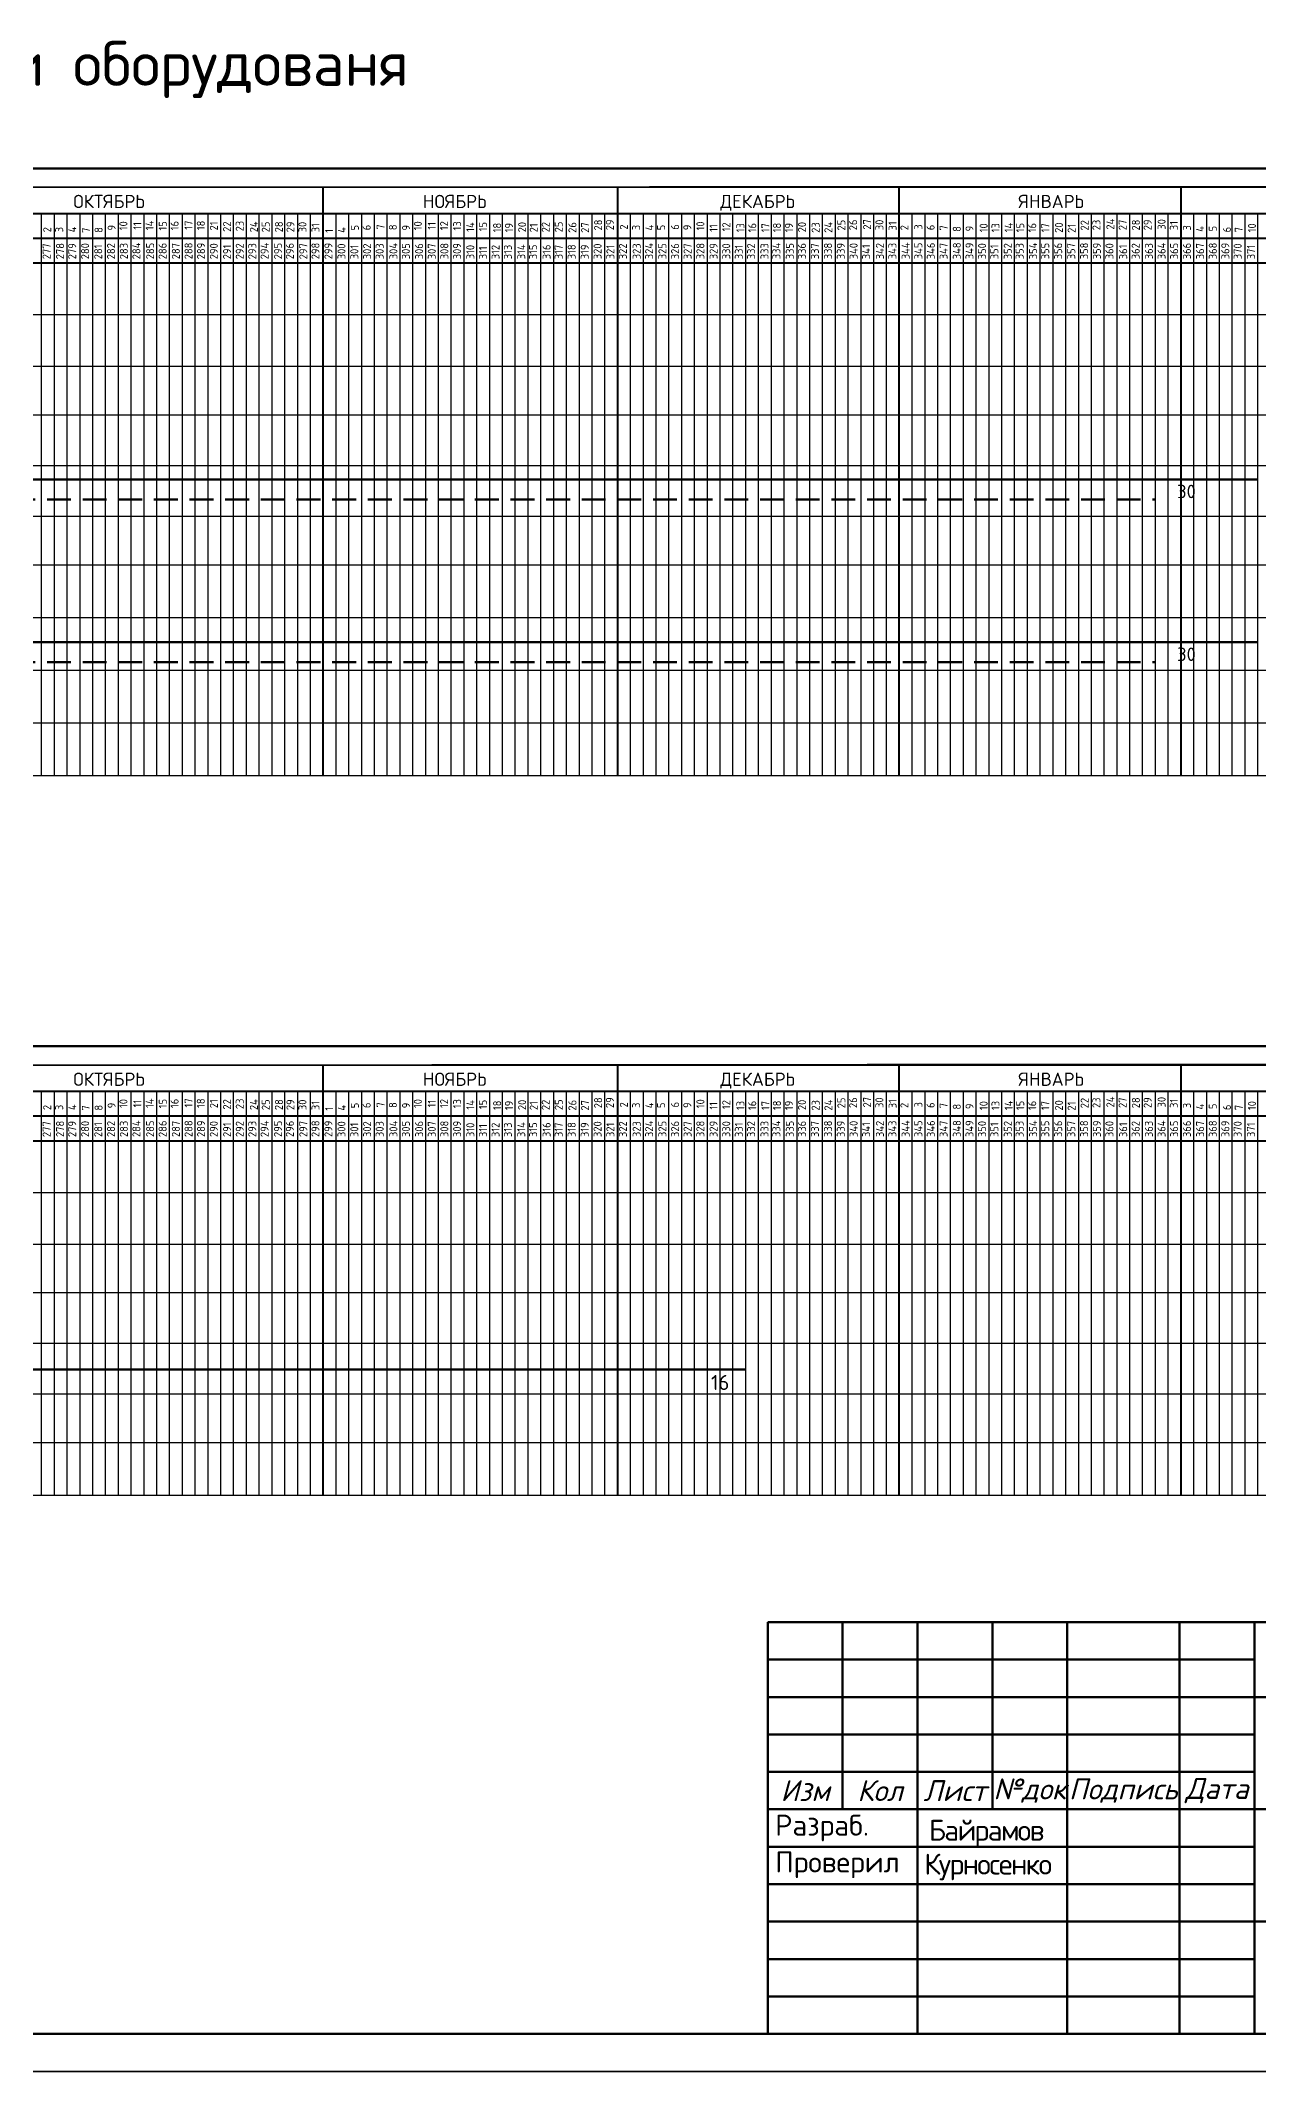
# Model space of a CAD drawing. Header units: millimetres. Extents: x -782 to 10910, y 3841 to 13237.
# Drawn here: x 679 to 841.6, y 4163.8 to 4435 of the extents above; entities that cross this region are included whole.
import ezdxf

# ---------------------------------------------------------------- set-up
doc = ezdxf.new("R2010")
doc.units = ezdxf.units.MM
doc.linetypes.add('HIDDEN2', pattern=[4.7625, 3.175, -1.5875])
doc.layers.add('1STAIR2D', color=30, linetype='Continuous')
doc.layers.add('A0-08', color=101, linetype='Continuous')
doc.layers.add('Штампы&Таблицы', color=1, linetype='Continuous', lineweight=70)
doc.styles.add('GOST-2.304_Type-B', font='GOST_Common.ttf')
doc.styles.add('Isocpeur', font='isocpeur.ttf')
doc.styles.get("Standard").update_dxf_attribs({"font": 'isocpeur.ttf'})

msp = doc.modelspace()

# ---------------------------------------------------------------- linework, layer by layer
at = {"lineweight": 30}
for p, q in [((157.457161, 4398.417198), (950.5617, 4398.420437)), ((157.457129, 4391.515032), (950.5617, 4391.518271)), ((157.457161, 4385.024194), (950.5617, 4385.027433)), ((157.457161, 4378.259137), (950.5617, 4378.262075)), ((157.457161, 4371.49408), (950.5617, 4371.497019)), ((157.457161, 4371.49408), (950.5617, 4371.497019)), ((157.457161, 4364.992075), (950.5617, 4364.995014)), ((157.457161, 4357.963966), (950.5617, 4357.966905)), ((157.457161, 4357.963966), (950.5617, 4357.963966)), ((157.457161, 4350.935857), (950.5617, 4350.938795)), ((157.457161, 4350.935857), (950.5617, 4350.935857)), ((157.457161, 4350.935857), (950.5617, 4350.935857)), ((157.457161, 4343.907747), (950.5617, 4343.910686)), ((157.457161, 4343.907747), (950.5617, 4343.907747)), ((157.457161, 4343.907747), (950.5617, 4343.907747)), ((157.457161, 4336.879638), (950.5617, 4336.882577)), ((157.457161, 4336.879638), (950.5617, 4336.882577)), ((157.457161, 4336.879638), (950.5617, 4336.879638)), ((157.457161, 4336.879638), (950.5617, 4336.879638)), ((157.457161, 4281.186701), (950.5617, 4281.189941)), ((157.457129, 4274.284535), (950.5617, 4274.287774)), ((157.457161, 4267.793697), (950.5617, 4267.796936)), ((157.457161, 4261.02864), (950.5617, 4261.031579)), ((157.457161, 4254.263583), (950.5617, 4254.266522)), ((157.457161, 4254.263583), (950.5617, 4254.266522)), ((157.457161, 4247.761578), (950.5617, 4247.764517)), ((157.457161, 4240.733469), (950.5617, 4240.736408)), ((157.457161, 4240.733469), (950.5617, 4240.733469))]:
    msp.add_line(p, q, dxfattribs=at)
at = {"lineweight": 50}
for p, q in [((636.379042, 4376.407364), (841.575748, 4376.407364)), ((636.379042, 4354.665637), (841.575748, 4354.665637)), ((567.980093, 4257.510396), (773.176846, 4257.510396))]:
    msp.add_line(p, q, dxfattribs=at)
at = {"linetype": 'HIDDEN2', "lineweight": 50}
for p, q in [((622.699261, 4373.736733), (827.895967, 4373.736733)), ((622.699261, 4351.995006), (827.895967, 4351.995006))]:
    msp.add_line(p, q, dxfattribs=at)
at = {"layer": '1STAIR2D', "color": 7, "lineweight": 100}
for p, q in [((961.107131, 4223.787824), (776.107131, 4223.787824)), ((776.107131, 4223.787824), (776.107131, 4168.787824)), ((786.107131, 4223.787824), (786.107131, 4198.787824)), ((796.10713, 4223.787824), (796.10713, 4168.787824)), ((806.107131, 4223.787824), (806.107131, 4198.787824)), ((816.10713, 4223.787824), (816.10713, 4168.787824)), ((831.10713, 4223.787824), (831.10713, 4168.787824)), ((841.107131, 4223.787824), (841.107131, 4168.787824)), ((961.10713, 4213.787824), (841.10713, 4213.787824)), ((841.10713, 4203.787824), (776.10713, 4203.787824)), ((841.10713, 4198.787824), (776.10713, 4198.787824)), ((961.107131, 4198.787824), (841.107131, 4198.787824)), ((961.10713, 4183.787824), (841.10713, 4183.787824))]:
    msp.add_line(p, q, dxfattribs=at)
at = {"layer": '1STAIR2D', "color": 7, "lineweight": 50}
for p, q in [((841.107131, 4218.787824), (776.107131, 4218.787824)), ((841.107131, 4213.787824), (776.107131, 4213.787824)), ((841.10713, 4208.787824), (776.10713, 4208.787824)), ((841.10713, 4193.787824), (776.10713, 4193.787824)), ((841.10713, 4188.787824), (776.10713, 4188.787824)), ((841.10713, 4183.787824), (776.10713, 4183.787824)), ((841.10713, 4178.787824), (776.10713, 4178.787824)), ((841.10713, 4173.787824), (776.10713, 4173.787824))]:
    msp.add_line(p, q, dxfattribs=at)
at = {"layer": '1STAIR2D', "color": 7}
msp.add_line((776.107131, 4218.787824), (776.107131, 4218.787824), dxfattribs=at)
at = {"layer": '1STAIR2D', "color": 0, "lineweight": 100}
msp.add_line((146.107131, 4168.787824), (961.107131, 4168.787824), dxfattribs=at)
at = {"layer": '1STAIR2D', "color": 0}
msp.add_line((126.107131, 4163.787824), (966.107131, 4163.787824), dxfattribs=at)
at = {"layer": 'A0-08', "color": 0, "lineweight": 40}
for p, q in [((226.027069, 4415.309643), (950.5617, 4415.486303)), ((226.027069, 4415.309643), (950.5617, 4415.486303)), ((231.742372, 4417.930724), (950.5617, 4417.930724)), ((260.661326, 4417.930724), (950.5617, 4417.930724)), ((260.661326, 4417.930724), (950.5617, 4417.930724)), ((950.5617, 4417.930724), (499.001816, 4417.930724)), ((950.5617, 4417.930724), (499.001816, 4417.930724)), ((499.001816, 4415.309643), (950.5617, 4415.596678)), ((831.315912, 4336.882135), (831.315912, 4415.521966)), ((831.315912, 4336.882135), (831.315912, 4415.521966)), ((716.747752, 4336.881711), (716.747752, 4415.439358)), ((756.07712, 4336.881856), (756.07712, 4415.46001)), ((793.680302, 4336.881996), (793.680302, 4415.46001)), ((301.458498, 4411.936958), (950.5617, 4411.936958)), ((207.175932, 4408.628161), (950.5617, 4408.628161)), ((301.458498, 4405.319364), (950.5617, 4405.319364)), ((301.458498, 4405.319364), (950.5617, 4405.319364)), ((231.742372, 4300.700227), (950.5617, 4300.700227)), ((231.742372, 4300.700227), (950.5617, 4300.700227)), ((260.661326, 4300.700227), (950.5617, 4300.700227)), ((260.661326, 4300.700227), (950.5617, 4300.700227)), ((950.5617, 4300.700227), (499.001816, 4300.700227)), ((950.5617, 4300.700227), (499.001816, 4300.700227)), ((226.027069, 4298.079146), (950.5617, 4298.255806)), ((226.027069, 4298.079146), (950.5617, 4298.255806)), ((499.001816, 4298.079146), (950.5617, 4298.366181)), ((716.747752, 4240.735541), (716.747752, 4298.208861)), ((756.07712, 4240.735687), (756.07712, 4298.229513)), ((793.680302, 4240.735826), (793.680302, 4298.229513)), ((831.315912, 4240.735966), (831.315912, 4298.291469)), ((831.315912, 4240.735966), (831.315912, 4298.291469)), ((301.458498, 4294.706461), (950.5617, 4294.706461)), ((207.175932, 4291.397664), (950.5617, 4291.397664)), ((301.458498, 4288.088867), (950.5617, 4288.088867))]:
    msp.add_line(p, q, dxfattribs=at)
at = {"layer": 'A0-08', "color": 0, "lineweight": 25}
for p, q in [((679.128356, 4336.881571), (679.128356, 4411.936958)), ((680.838328, 4336.881578), (680.838328, 4411.936958)), ((682.548301, 4336.881584), (682.548301, 4411.936958)), ((684.258273, 4336.88159), (684.258273, 4411.936958)), ((685.968246, 4336.881597), (685.968246, 4411.936958)), ((687.678218, 4336.881603), (687.678218, 4411.936958)), ((689.388191, 4336.881609), (689.388191, 4411.936958)), ((691.098163, 4336.881616), (691.098163, 4411.936958)), ((692.808136, 4336.881622), (692.808136, 4411.936958)), ((694.518109, 4336.881628), (694.518109, 4411.936958)), ((696.211867, 4336.881635), (696.211867, 4411.936958)), ((697.938054, 4336.881641), (697.938054, 4411.936958)), ((699.648026, 4336.881647), (699.648026, 4411.936958)), ((701.357999, 4336.881654), (701.357999, 4411.936958)), ((703.067971, 4336.88166), (703.067971, 4411.936359)), ((704.777944, 4336.881666), (704.777944, 4411.936958)), ((706.487916, 4336.881673), (706.487916, 4411.936958)), ((708.197889, 4336.881679), (708.197889, 4411.936958)), ((709.907861, 4336.881685), (709.907861, 4411.936958)), ((711.617834, 4336.881692), (711.617834, 4411.936958)), ((713.327807, 4336.881698), (713.327807, 4411.936958)), ((715.037779, 4336.881704), (715.037779, 4411.936958)), ((716.747752, 4336.881711), (716.747752, 4411.936958)), ((718.457724, 4336.881717), (718.457724, 4411.936958)), ((720.167697, 4336.881723), (720.167697, 4411.936958)), ((721.877669, 4336.88173), (721.877669, 4411.936958)), ((723.587642, 4336.881736), (723.587642, 4411.936958)), ((725.297614, 4336.881742), (725.297614, 4411.936958)), ((727.007587, 4336.881749), (727.007587, 4411.936958)), ((728.701346, 4336.881755), (728.701346, 4411.936958)), ((730.427532, 4336.881761), (730.427532, 4411.936958)), ((732.137505, 4336.881768), (732.137505, 4411.936958)), ((733.847477, 4336.881774), (733.847477, 4411.936958)), ((735.55745, 4336.88178), (735.55745, 4411.936359)), ((737.267422, 4336.881787), (737.267422, 4411.936958)), ((738.977395, 4336.881793), (738.977395, 4411.936958)), ((740.687367, 4336.881799), (740.687367, 4411.936958)), ((742.39734, 4336.881806), (742.39734, 4411.936958)), ((744.107312, 4336.881812), (744.107312, 4411.936958)), ((745.817285, 4336.881818), (745.817285, 4411.936958)), ((747.527258, 4336.881825), (747.527258, 4411.936958)), ((749.23723, 4336.881831), (749.23723, 4411.936958)), ((750.947203, 4336.881837), (750.947203, 4411.936958)), ((752.657175, 4336.881844), (752.657175, 4411.936958)), ((754.367148, 4336.88185), (754.367148, 4411.936958)), ((756.07712, 4336.881856), (756.07712, 4411.936958)), ((757.787093, 4336.881863), (757.787093, 4411.936958)), ((759.497065, 4336.881869), (759.497065, 4411.936958)), ((761.190824, 4336.881875), (761.190824, 4411.936958)), ((762.91701, 4336.881882), (762.91701, 4411.936958)), ((764.626983, 4336.881888), (764.626983, 4411.936958)), ((766.336956, 4336.881894), (766.336956, 4411.936958)), ((768.046928, 4336.881901), (768.046928, 4411.936359)), ((769.756901, 4336.881907), (769.756901, 4411.936958)), ((771.466873, 4336.881913), (771.466873, 4411.936958)), ((773.176846, 4336.88192), (773.176846, 4411.936958)), ((774.886818, 4336.881926), (774.886818, 4411.936958)), ((776.596791, 4336.881932), (776.596791, 4411.936958)), ((778.306763, 4336.881939), (778.306763, 4411.936958)), ((780.016736, 4336.881945), (780.016736, 4411.936958)), ((781.726709, 4336.881951), (781.726709, 4411.936958)), ((783.436681, 4336.881958), (783.436681, 4411.936958)), ((785.146654, 4336.881964), (785.146654, 4411.936958)), ((786.856626, 4336.88197), (786.856626, 4411.936958)), ((788.566599, 4336.881977), (788.566599, 4411.936958)), ((790.276571, 4336.881983), (790.276571, 4411.936958)), ((791.986544, 4336.881989), (791.986544, 4411.936958)), ((793.680302, 4336.881996), (793.680302, 4411.936958)), ((795.406489, 4336.882002), (795.406489, 4411.936958)), ((797.116461, 4336.882008), (797.116461, 4411.936958)), ((798.826434, 4336.882015), (798.826434, 4411.936958)), ((800.536407, 4336.882021), (800.536407, 4411.936359)), ((802.246379, 4336.882027), (802.246379, 4411.936958)), ((803.956352, 4336.882034), (803.956352, 4411.936958)), ((805.666324, 4336.88204), (805.666324, 4411.936958)), ((807.376297, 4336.882046), (807.376297, 4411.936958)), ((809.086269, 4336.882053), (809.086269, 4411.936958)), ((810.796242, 4336.882059), (810.796242, 4411.936958)), ((812.506214, 4336.882065), (812.506214, 4411.936958)), ((814.216187, 4336.882072), (814.216187, 4411.936958)), ((815.92616, 4336.882078), (815.92616, 4411.936958)), ((817.636132, 4336.882084), (817.636132, 4411.936958)), ((819.346105, 4336.882091), (819.346105, 4411.936958)), ((821.056077, 4336.882097), (821.056077, 4411.936958)), ((822.76605, 4336.882104), (822.76605, 4411.936958)), ((824.476022, 4336.88211), (824.476022, 4411.936958)), ((826.169781, 4336.882116), (826.169781, 4411.936958)), ((827.895967, 4336.882123), (827.895967, 4411.936958)), ((829.60594, 4336.882129), (829.60594, 4411.936958)), ((831.315912, 4336.882135), (831.315912, 4411.936958)), ((833.025885, 4336.882142), (833.025885, 4411.936359)), ((834.735858, 4336.882148), (834.735858, 4411.936958)), ((836.44583, 4336.882154), (836.44583, 4411.936958)), ((838.155803, 4336.882161), (838.155803, 4411.936958)), ((839.865775, 4336.882167), (839.865775, 4411.936958)), ((841.575748, 4336.882173), (841.575748, 4411.936958)), ((679.128356, 4240.735402), (679.128356, 4294.706461)), ((680.838328, 4240.735408), (680.838328, 4294.706461)), ((682.548301, 4240.735415), (682.548301, 4294.706461)), ((684.258273, 4240.735421), (684.258273, 4294.706461)), ((685.968246, 4240.735427), (685.968246, 4294.706461)), ((687.678218, 4240.735434), (687.678218, 4294.706461)), ((689.388191, 4240.73544), (689.388191, 4294.706461)), ((691.098163, 4240.735446), (691.098163, 4294.706461)), ((692.808136, 4240.735453), (692.808136, 4294.706461)), ((694.518109, 4240.735459), (694.518109, 4294.706461)), ((696.211867, 4240.735465), (696.211867, 4294.706461)), ((697.938054, 4240.735472), (697.938054, 4294.706461)), ((699.648026, 4240.735478), (699.648026, 4294.706461)), ((701.357999, 4240.735484), (701.357999, 4294.706461)), ((703.067971, 4240.735491), (703.067971, 4294.705862)), ((704.777944, 4240.735497), (704.777944, 4294.706461)), ((706.487916, 4240.735503), (706.487916, 4294.706461)), ((708.197889, 4240.73551), (708.197889, 4294.706461)), ((709.907861, 4240.735516), (709.907861, 4294.706461)), ((711.617834, 4240.735522), (711.617834, 4294.706461)), ((713.327807, 4240.735529), (713.327807, 4294.706461)), ((715.037779, 4240.735535), (715.037779, 4294.706461)), ((716.747752, 4240.735541), (716.747752, 4294.706461)), ((718.457724, 4240.735548), (718.457724, 4294.706461)), ((720.167697, 4240.735554), (720.167697, 4294.706461)), ((721.877669, 4240.73556), (721.877669, 4294.706461)), ((723.587642, 4240.735567), (723.587642, 4294.706461)), ((725.297614, 4240.735573), (725.297614, 4294.706461)), ((727.007587, 4240.735579), (727.007587, 4294.706461)), ((728.701346, 4240.735586), (728.701346, 4294.706461)), ((730.427532, 4240.735592), (730.427532, 4294.706461)), ((732.137505, 4240.735598), (732.137505, 4294.706461)), ((733.847477, 4240.735605), (733.847477, 4294.706461)), ((735.55745, 4240.735611), (735.55745, 4294.705862)), ((737.267422, 4240.735617), (737.267422, 4294.706461)), ((738.977395, 4240.735624), (738.977395, 4294.706461)), ((740.687367, 4240.73563), (740.687367, 4294.706461)), ((742.39734, 4240.735636), (742.39734, 4294.706461)), ((744.107312, 4240.735643), (744.107312, 4294.706461)), ((745.817285, 4240.735649), (745.817285, 4294.706461)), ((747.527258, 4240.735655), (747.527258, 4294.706461)), ((749.23723, 4240.735662), (749.23723, 4294.706461)), ((750.947203, 4240.735668), (750.947203, 4294.706461)), ((752.657175, 4240.735674), (752.657175, 4294.706461)), ((754.367148, 4240.735681), (754.367148, 4294.706461)), ((756.07712, 4240.735687), (756.07712, 4294.706461)), ((757.787093, 4240.735693), (757.787093, 4294.706461)), ((759.497065, 4240.7357), (759.497065, 4294.706461)), ((761.190824, 4240.735706), (761.190824, 4294.706461)), ((762.91701, 4240.735712), (762.91701, 4294.706461)), ((764.626983, 4240.735719), (764.626983, 4294.706461)), ((766.336956, 4240.735725), (766.336956, 4294.706461)), ((768.046928, 4240.735731), (768.046928, 4294.705862)), ((769.756901, 4240.735738), (769.756901, 4294.706461)), ((771.466873, 4240.735744), (771.466873, 4294.706461)), ((773.176846, 4240.73575), (773.176846, 4294.706461)), ((774.886818, 4240.735757), (774.886818, 4294.706461)), ((776.596791, 4240.735763), (776.596791, 4294.706461)), ((778.306763, 4240.735769), (778.306763, 4294.706461)), ((780.016736, 4240.735776), (780.016736, 4294.706461)), ((781.726709, 4240.735782), (781.726709, 4294.706461)), ((783.436681, 4240.735788), (783.436681, 4294.706461)), ((785.146654, 4240.735795), (785.146654, 4294.706461)), ((786.856626, 4240.735801), (786.856626, 4294.706461)), ((788.566599, 4240.735807), (788.566599, 4294.706461)), ((790.276571, 4240.735814), (790.276571, 4294.706461)), ((791.986544, 4240.73582), (791.986544, 4294.706461)), ((793.680302, 4240.735826), (793.680302, 4294.706461)), ((795.406489, 4240.735833), (795.406489, 4294.706461)), ((797.116461, 4240.735839), (797.116461, 4294.706461)), ((798.826434, 4240.735845), (798.826434, 4294.706461)), ((800.536407, 4240.735852), (800.536407, 4294.705862)), ((802.246379, 4240.735858), (802.246379, 4294.706461)), ((803.956352, 4240.735864), (803.956352, 4294.706461)), ((805.666324, 4240.735871), (805.666324, 4294.706461)), ((807.376297, 4240.735877), (807.376297, 4294.706461)), ((809.086269, 4240.735883), (809.086269, 4294.706461)), ((810.796242, 4240.73589), (810.796242, 4294.706461)), ((812.506214, 4240.735896), (812.506214, 4294.706461)), ((814.216187, 4240.735902), (814.216187, 4294.706461)), ((815.92616, 4240.735909), (815.92616, 4294.706461)), ((817.636132, 4240.735915), (817.636132, 4294.706461)), ((819.346105, 4240.735921), (819.346105, 4294.706461)), ((821.056077, 4240.735928), (821.056077, 4294.706461)), ((822.76605, 4240.735934), (822.76605, 4294.706461)), ((824.476022, 4240.73594), (824.476022, 4294.706461)), ((826.169781, 4240.735947), (826.169781, 4294.706461)), ((827.895967, 4240.735953), (827.895967, 4294.706461)), ((829.60594, 4240.735959), (829.60594, 4294.706461)), ((831.315912, 4240.735966), (831.315912, 4294.706461)), ((833.025885, 4240.735972), (833.025885, 4294.705862)), ((834.735858, 4240.735978), (834.735858, 4294.706461)), ((836.44583, 4240.735985), (836.44583, 4294.706461)), ((838.155803, 4240.735991), (838.155803, 4294.706461)), ((839.865775, 4240.735998), (839.865775, 4294.706461)), ((841.575748, 4240.736004), (841.575748, 4294.706461))]:
    msp.add_line(p, q, dxfattribs=at)
at = {"layer": 'Штампы&Таблицы', "color": 0, "lineweight": 25}
msp.add_line((966.107278, 4163.788007), (125.107278, 4163.788007), dxfattribs=at)

# ---------------------------------------------------------------- texts
for s, p in [('ОКТЯБРЬ', (683.365345, 4412.641347)), ('НОЯБРЬ', (730.04455, 4412.641347)), ('ДЕКАБРЬ', (769.756901, 4412.641347)), ('ЯНВАРЬ', (809.601238, 4412.641347)), ('ОКТЯБРЬ', (683.365345, 4295.41085)), ('НОЯБРЬ', (730.04455, 4295.41085)), ('ДЕКАБРЬ', (769.756901, 4295.41085)), ('ЯНВАРЬ', (809.601238, 4295.41085))]:
    msp.add_text(s, height=1.7683557).set_placement(p)
at = {"lineweight": 35, "insert": (359.137264, 4434.969422), "char_height": 6, "width": 437.78970847, "attachment_point": 1}
msp.add_mtext('График поступления на объект и расхода строительных конструкций,материалов и оборудованя', dxfattribs=at)
at = {"width": 12.36883474, "attachment_point": 5}
for s, insert, char_height in [('30', (832.028179, 4374.794504), 1.8), ('30', (832.028179, 4353.052776), 1.8), ('16', (769.757429, 4255.794547), 2)]:
    msp.add_mtext(s, dxfattribs=dict(at, insert=insert, char_height=char_height))
at = {"layer": '1STAIR2D', "color": 7, "char_height": 2.8, "style": 'Isocpeur'}
for s, insert, width, attachment_point in [('{\\fISOCPEUR|b0|i1|c204|p34;Изм}', (781.107131, 4201.287824), 10, 5), ('{\\fISOCPEUR|b0|i1|c204|p34;Кол}', (791.107131, 4201.287824), 9.99999904, 5), ('{\\fISOCPEUR|b0|i1|c204|p34;Лист}', (801.107131, 4201.287824), 10.00000096, 5), ('{\\fISOCPEUR|b0|i1|c204|p34;№док}', (811.107131, 4201.287824), 9.99999904, 5), ('{\\fISOCPEUR|b0|i1|c204|p34;Подпись}', (823.60713, 4201.287824), 15, 5), ('{\\fISOCPEUR|b0|i1|c204|p34;Дата}', (836.107131, 4201.287824), 10.00000096, 5), ('Разраб.', (777.097045, 4196.287824), 19.01008492, 4), ('{\\T0.9;Байрамов}', (797.622652, 4195.619693), 20.01008492, 4), ('Проверил', (777.097044, 4191.374502), 19.01008643, 4), ('{\\T0.9;Курносенко}', (797.021078, 4191.088937), 20.01008492, 4)]:
    msp.add_mtext(s, dxfattribs=dict(at, insert=insert, width=width, attachment_point=attachment_point))
at = {"layer": 'A0-08', "color": 0, "lineweight": 25, "style": 'GOST-2.304_Type-B'}
for s, height, p in [('4', 1.068733, (683.752547, 4409.400734)), ('9', 1.068733, (689.010609, 4409.64497)), ('10', 1.0687328, (690.582988, 4409.676041)), ('11', 1.0687328, (692.446919, 4409.757076)), ('14', 1.0687328, (694.085382, 4409.687169)), ('15', 1.0687328, (695.850499, 4409.64497)), ('16', 1.0687328, (697.422878, 4409.676041)), ('17', 1.0687328, (699.286809, 4409.757076)), ('18', 1.0687328, (700.925272, 4409.687169)), ('21', 1.0687328, (702.668716, 4409.652216)), ('22', 1.0687328, (704.425407, 4409.471517)), ('23', 1.0687328, (706.122869, 4409.533768)), ('24', 1.0687328, (708.010452, 4409.400734)), ('25', 1.0687328, (709.595269, 4409.400734)), ('28', 1.0687328, (711.354285, 4409.400734)), ('29', 1.0687328, (712.897413, 4409.400734)), ('30', 1.0687328, (714.50004, 4409.400734)), ('31', 1.0687328, (716.242026, 4409.400734)), ('4', 1.068733, (719.762581, 4409.334532)), ('5', 1.068733, (721.500088, 4409.64497)), ('6', 1.068733, (723.072467, 4409.676041)), ('7', 1.068733, (724.936398, 4409.757076)), ('8', 1.068733, (726.57486, 4409.687169)), ('9', 1.068733, (728.339978, 4409.64497)), ('10', 1.0687328, (729.912357, 4409.676041)), ('11', 1.0687328, (731.776288, 4409.757076)), ('12', 1.0687328, (733.414751, 4409.687169)), ('13', 1.0687328, (735.158194, 4409.652216)), ('14', 1.0687328, (736.914885, 4409.471517)), ('15', 1.0687328, (738.612348, 4409.533768)), ('18', 1.0687328, (740.499931, 4409.400734)), ('19', 1.0687328, (742.084748, 4409.400734)), ('20', 1.0687328, (743.843763, 4409.400734)), ('21', 1.0687328, (745.386891, 4409.400734)), ('22', 1.0687328, (746.989518, 4409.400734)), ('25', 1.0687328, (748.731504, 4409.400734)), ('26', 1.0687328, (750.551668, 4409.334532)), ('27', 1.0687328, (752.25206, 4409.334532)), ('28', 1.0687328, (753.989566, 4409.64497)), ('29', 1.0687328, (755.561945, 4409.676041)), ('2', 1.068733, (757.425876, 4409.757076)), ('3', 1.068733, (759.064339, 4409.687169)), ('4', 1.068733, (760.829456, 4409.64497)), ('5', 1.068733, (762.401835, 4409.676041)), ('6', 1.068733, (764.265766, 4409.757076)), ('9', 1.068733, (765.904229, 4409.687169)), ('10', 1.0687328, (767.647672, 4409.652216)), ('11', 1.0687328, (769.404363, 4409.471517)), ('12', 1.0687328, (771.101826, 4409.533768)), ('13', 1.0687328, (772.989409, 4409.400734)), ('16', 1.0687328, (774.574226, 4409.400734)), ('17', 1.0687328, (776.333241, 4409.400734)), ('18', 1.0687328, (777.87637, 4409.400734)), ('19', 1.0687328, (779.478997, 4409.400734)), ('20', 1.0687328, (781.220983, 4409.400734)), ('23', 1.0687328, (783.041147, 4409.334532)), ('24', 1.0687328, (784.741538, 4409.334532)), ('25', 1.0687328, (786.479044, 4409.64497)), ('26', 1.0687328, (788.051423, 4409.676041)), ('27', 1.0687328, (789.915354, 4409.757076)), ('30', 1.0687328, (791.553817, 4409.687169)), ('31', 1.0687328, (793.318935, 4409.64497)), ('2', 1.068733, (794.891314, 4409.676041)), ('3', 1.068733, (796.755245, 4409.757076)), ('6', 1.068733, (798.393707, 4409.687169)), ('7', 1.068733, (800.137151, 4409.652216)), ('8', 1.068733, (801.893842, 4409.471517)), ('9', 1.068733, (803.591305, 4409.533768)), ('10', 1.0687328, (805.478888, 4409.400734)), ('13', 1.0687328, (807.063705, 4409.400734)), ('14', 1.0687328, (808.82272, 4409.400734)), ('15', 1.0687328, (810.365848, 4409.400734)), ('16', 1.0687328, (811.968475, 4409.400734)), ('17', 1.0687328, (813.710461, 4409.400734)), ('20', 1.0687328, (815.530625, 4409.334532)), ('21', 1.0687328, (817.231017, 4409.334532)), ('22', 1.0687328, (818.968523, 4409.64497)), ('23', 1.0687328, (820.540902, 4409.676041)), ('24', 1.0687328, (822.404833, 4409.757076)), ('27', 1.0687328, (824.043296, 4409.687169)), ('28', 1.0687328, (825.808413, 4409.64497)), ('29', 1.0687328, (827.380792, 4409.676041)), ('30', 1.0687328, (829.244723, 4409.757076)), ('31', 1.0687328, (830.883186, 4409.687169)), ('3', 1.068733, (832.626629, 4409.652216)), ('4', 1.068733, (834.38332, 4409.471517)), ('5', 1.068733, (836.080783, 4409.533768)), ('10', 1.0687328, (841.312198, 4409.400734)), ('277', 1.0687328, (680.326088, 4405.801805)), ('2', 1.068733, (680.407935, 4409.400734)), ('3', 1.068733, (682.010561, 4409.400734)), ('278', 1.0687328, (682.128572, 4405.801805)), ('279', 1.0687328, (683.747821, 4405.801805)), ('280', 1.0687328, (685.475976, 4405.801805)), ('7', 1.068733, (685.572711, 4409.334532)), ('281', 1.0687328, (687.222713, 4405.801805)), ('8', 1.068733, (687.273103, 4409.334532)), ('282', 1.0687328, (688.936301, 4405.801805)), ('283', 1.0687328, (690.645873, 4405.801805)), ('284', 1.0687328, (692.31934, 4405.801805)), ('285', 1.0687328, (694.158988, 4405.801805)), ('286', 1.0687328, (695.821924, 4405.801805)), ('287', 1.0687328, (697.590328, 4405.801805)), ('288', 1.0687328, (699.284273, 4405.801805)), ('289', 1.0687328, (700.959602, 4405.801805)), ('290', 1.0687328, (702.661814, 4405.801805)), ('291', 1.0687328, (704.430218, 4405.801805)), ('292', 1.0687328, (706.124163, 4405.801805)), ('293', 1.0687328, (707.799492, 4405.801805)), ('294', 1.0687328, (709.444978, 4405.801805)), ('295', 1.0687328, (711.233098, 4405.801805)), ('296', 1.0687328, (712.815566, 4405.801805)), ('297', 1.0687328, (714.61805, 4405.801805)), ('298', 1.0687328, (716.2373, 4405.801805)), ('299', 1.0687328, (717.965454, 4405.801805)), ('1', 1.068733, (718.06219, 4409.334532)), ('300', 1.0687328, (719.712192, 4405.801805)), ('301', 1.0687328, (721.42578, 4405.801805)), ('302', 1.0687328, (723.135351, 4405.801805)), ('303', 1.0687328, (724.808818, 4405.801805)), ('304', 1.0687328, (726.648467, 4405.801805)), ('305', 1.0687328, (728.311402, 4405.801805)), ('306', 1.0687328, (730.079806, 4405.801805)), ('307', 1.0687328, (731.773752, 4405.801805)), ('308', 1.0687328, (733.44908, 4405.801805)), ('309', 1.0687328, (735.151293, 4405.801805)), ('310', 1.0687328, (736.919696, 4405.801805)), ('311', 1.0687328, (738.613642, 4405.801805)), ('312', 1.0687328, (740.28897, 4405.801805)), ('313', 1.0687328, (741.934456, 4405.801805)), ('314', 1.0687328, (743.722577, 4405.801805)), ('315', 1.0687328, (745.305045, 4405.801805)), ('316', 1.0687328, (747.107529, 4405.801805)), ('317', 1.0687328, (748.726778, 4405.801805)), ('318', 1.0687328, (750.454933, 4405.801805)), ('319', 1.0687328, (752.20167, 4405.801805)), ('320', 1.0687328, (753.915258, 4405.801805)), ('321', 1.0687328, (755.62483, 4405.801805)), ('322', 1.0687328, (757.298297, 4405.801805)), ('323', 1.0687328, (759.137945, 4405.801805)), ('324', 1.0687328, (760.800881, 4405.801805)), ('325', 1.0687328, (762.569285, 4405.801805)), ('326', 1.0687328, (764.26323, 4405.801805)), ('327', 1.0687328, (765.938558, 4405.801805)), ('328', 1.0687328, (767.640771, 4405.801805)), ('329', 1.0687328, (769.409175, 4405.801805)), ('330', 1.0687328, (771.10312, 4405.801805)), ('331', 1.0687328, (772.778449, 4405.801805)), ('332', 1.0687328, (774.423935, 4405.801805)), ('333', 1.0687328, (776.212055, 4405.801805)), ('334', 1.0687328, (777.794523, 4405.801805)), ('335', 1.0687328, (779.597007, 4405.801805)), ('336', 1.0687328, (781.216257, 4405.801805)), ('337', 1.0687328, (782.944411, 4405.801805)), ('338', 1.0687328, (784.691148, 4405.801805)), ('339', 1.0687328, (786.404737, 4405.801805)), ('340', 1.0687328, (788.114308, 4405.801805)), ('341', 1.0687328, (789.787775, 4405.801805)), ('342', 1.0687328, (791.627424, 4405.801805)), ('343', 1.0687328, (793.290359, 4405.801805)), ('344', 1.0687328, (795.058763, 4405.801805)), ('345', 1.0687328, (796.752709, 4405.801805)), ('346', 1.0687328, (798.428037, 4405.801805)), ('347', 1.0687328, (800.13025, 4405.801805)), ('348', 1.0687328, (801.898653, 4405.801805)), ('349', 1.0687328, (803.592599, 4405.801805)), ('350', 1.0687328, (805.267927, 4405.801805)), ('351', 1.0687328, (806.913413, 4405.801805)), ('352', 1.0687328, (808.701534, 4405.801805)), ('353', 1.0687328, (810.284001, 4405.801805)), ('354', 1.0687328, (812.086486, 4405.801805)), ('355', 1.0687328, (813.705735, 4405.801805)), ('356', 1.0687328, (815.433889, 4405.801805)), ('357', 1.0687328, (817.180627, 4405.801805)), ('358', 1.0687328, (818.894215, 4405.801805)), ('359', 1.0687328, (820.603787, 4405.801805)), ('360', 1.0687328, (822.277254, 4405.801805)), ('361', 1.0687328, (824.116902, 4405.801805)), ('362', 1.0687328, (825.779838, 4405.801805)), ('363', 1.0687328, (827.548241, 4405.801805)), ('364', 1.0687328, (829.242187, 4405.801805)), ('365', 1.0687328, (830.917515, 4405.801805)), ('366', 1.0687328, (832.627488, 4405.801805)), ('367', 1.0687328, (834.388132, 4405.801805)), ('368', 1.0687328, (836.082077, 4405.801805)), ('369', 1.0687328, (837.757406, 4405.801805)), ('6', 1.068733, (837.968366, 4409.400734)), ('370', 1.0687328, (839.402891, 4405.801805)), ('7', 1.068733, (839.553183, 4409.400734)), ('371', 1.0687328, (841.191012, 4405.801805)), ('10', 1.0687328, (690.582988, 4292.445544)), ('14', 1.0687328, (694.085382, 4292.456673)), ('15', 1.0687328, (695.850499, 4292.414473)), ('16', 1.0687328, (697.422878, 4292.445544)), ('17', 1.0687328, (699.286809, 4292.526579)), ('18', 1.0687328, (700.925272, 4292.456673)), ('21', 1.0687328, (702.668716, 4292.421719)), ('22', 1.0687328, (704.425407, 4292.24102)), ('23', 1.0687328, (706.122869, 4292.303271)), ('24', 1.0687328, (708.010452, 4292.170237)), ('25', 1.0687328, (709.595269, 4292.170237)), ('28', 1.0687328, (711.354285, 4292.170237)), ('29', 1.0687328, (712.897413, 4292.170237)), ('30', 1.0687328, (714.50004, 4292.170237)), ('10', 1.0687328, (729.912357, 4292.445544)), ('12', 1.0687328, (733.414751, 4292.456673)), ('13', 1.0687328, (735.158194, 4292.421719)), ('14', 1.0687328, (736.914885, 4292.24102)), ('15', 1.0687328, (738.612348, 4292.303271)), ('20', 1.0687328, (743.843763, 4292.170237)), ('22', 1.0687328, (746.989518, 4292.170237)), ('25', 1.0687328, (748.731504, 4292.170237)), ('26', 1.0687328, (750.551668, 4292.104035)), ('28', 1.0687328, (753.989566, 4292.414473)), ('29', 1.0687328, (755.561945, 4292.445544)), ('10', 1.0687328, (767.647672, 4292.421719)), ('12', 1.0687328, (771.101826, 4292.303271)), ('20', 1.0687328, (781.220983, 4292.170237)), ('24', 1.0687328, (784.741538, 4292.104035)), ('25', 1.0687328, (786.479044, 4292.414473)), ('26', 1.0687328, (788.051423, 4292.445544)), ('27', 1.0687328, (789.915354, 4292.526579)), ('30', 1.0687328, (791.553817, 4292.456673)), ('31', 1.0687328, (793.318935, 4292.414473)), ('22', 1.0687328, (818.968523, 4292.414473)), ('23', 1.0687328, (820.540902, 4292.445544)), ('24', 1.0687328, (822.404833, 4292.526579)), ('27', 1.0687328, (824.043296, 4292.456673)), ('28', 1.0687328, (825.808413, 4292.414473)), ('29', 1.0687328, (827.380792, 4292.445544)), ('30', 1.0687328, (829.244723, 4292.526579)), ('31', 1.0687328, (830.883186, 4292.456673)), ('2', 1.068733, (680.407935, 4292.170237)), ('3', 1.068733, (682.010561, 4292.170237)), ('4', 1.068733, (683.752547, 4292.170237)), ('7', 1.068733, (685.572711, 4292.104035)), ('8', 1.068733, (687.273103, 4292.104035)), ('9', 1.068733, (689.010609, 4292.414473)), ('284', 1.0687328, (692.31934, 4288.571308)), ('11', 1.0687328, (692.446919, 4292.526579)), ('294', 1.0687328, (709.444978, 4288.571308)), ('31', 1.0687328, (716.242026, 4292.170237)), ('1', 1.068733, (718.06219, 4292.104035)), ('4', 1.068733, (719.762581, 4292.104035)), ('5', 1.068733, (721.500088, 4292.414473)), ('6', 1.068733, (723.072467, 4292.445544)), ('7', 1.068733, (724.936398, 4292.526579)), ('8', 1.068733, (726.57486, 4292.456673)), ('9', 1.068733, (728.339978, 4292.414473)), ('11', 1.0687328, (731.776288, 4292.526579)), ('18', 1.0687328, (740.499931, 4292.170237)), ('19', 1.0687328, (742.084748, 4292.170237)), ('21', 1.0687328, (745.386891, 4292.170237)), ('27', 1.0687328, (752.25206, 4292.104035)), ('2', 1.068733, (757.425876, 4292.526579)), ('3', 1.068733, (759.064339, 4292.456673)), ('4', 1.068733, (760.829456, 4292.414473)), ('5', 1.068733, (762.401835, 4292.445544)), ('6', 1.068733, (764.265766, 4292.526579)), ('9', 1.068733, (765.904229, 4292.456673)), ('11', 1.0687328, (769.404363, 4292.24102)), ('13', 1.0687328, (772.989409, 4292.170237)), ('16', 1.0687328, (774.574226, 4292.170237)), ('17', 1.0687328, (776.333241, 4292.170237)), ('334', 1.0687328, (777.794523, 4288.571308)), ('18', 1.0687328, (777.87637, 4292.170237)), ('19', 1.0687328, (779.478997, 4292.170237)), ('23', 1.0687328, (783.041147, 4292.104035)), ('2', 1.068733, (794.891314, 4292.445544)), ('344', 1.0687328, (795.058763, 4288.571308)), ('3', 1.068733, (796.755245, 4292.526579)), ('6', 1.068733, (798.393707, 4292.456673)), ('7', 1.068733, (800.137151, 4292.421719)), ('8', 1.068733, (801.893842, 4292.24102)), ('9', 1.068733, (803.591305, 4292.303271)), ('10', 1.0687328, (805.478888, 4292.170237)), ('13', 1.0687328, (807.063705, 4292.170237)), ('14', 1.0687328, (808.82272, 4292.170237)), ('15', 1.0687328, (810.365848, 4292.170237)), ('16', 1.0687328, (811.968475, 4292.170237)), ('354', 1.0687328, (812.086486, 4288.571308)), ('17', 1.0687328, (813.710461, 4292.170237)), ('20', 1.0687328, (815.530625, 4292.104035)), ('21', 1.0687328, (817.231017, 4292.104035)), ('364', 1.0687328, (829.242187, 4288.571308)), ('3', 1.068733, (832.626629, 4292.421719)), ('4', 1.068733, (834.38332, 4292.24102)), ('5', 1.068733, (836.080783, 4292.303271)), ('6', 1.068733, (837.968366, 4292.170237)), ('7', 1.068733, (839.553183, 4292.170237)), ('10', 1.0687328, (841.312198, 4292.170237)), ('277', 1.0687328, (680.326088, 4288.571308)), ('278', 1.0687328, (682.128572, 4288.571308)), ('279', 1.0687328, (683.747821, 4288.571308)), ('280', 1.0687328, (685.475976, 4288.571308)), ('281', 1.0687328, (687.222713, 4288.571308)), ('282', 1.0687328, (688.936301, 4288.571308)), ('283', 1.0687328, (690.645873, 4288.571308)), ('285', 1.0687328, (694.158988, 4288.571308)), ('286', 1.0687328, (695.821924, 4288.571308)), ('287', 1.0687328, (697.590328, 4288.571308)), ('288', 1.0687328, (699.284273, 4288.571308)), ('289', 1.0687328, (700.959602, 4288.571308)), ('290', 1.0687328, (702.661814, 4288.571308)), ('291', 1.0687328, (704.430218, 4288.571308)), ('292', 1.0687328, (706.124163, 4288.571308)), ('293', 1.0687328, (707.799492, 4288.571308)), ('295', 1.0687328, (711.233098, 4288.571308)), ('296', 1.0687328, (712.815566, 4288.571308)), ('297', 1.0687328, (714.61805, 4288.571308)), ('298', 1.0687328, (716.2373, 4288.571308)), ('299', 1.0687328, (717.965454, 4288.571308)), ('300', 1.0687328, (719.712192, 4288.571308)), ('301', 1.0687328, (721.42578, 4288.571308)), ('302', 1.0687328, (723.135351, 4288.571308)), ('303', 1.0687328, (724.808818, 4288.571308)), ('304', 1.0687328, (726.648467, 4288.571308)), ('305', 1.0687328, (728.311402, 4288.571308)), ('306', 1.0687328, (730.079806, 4288.571308)), ('307', 1.0687328, (731.773752, 4288.571308)), ('308', 1.0687328, (733.44908, 4288.571308)), ('309', 1.0687328, (735.151293, 4288.571308)), ('310', 1.0687328, (736.919696, 4288.571308)), ('311', 1.0687328, (738.613642, 4288.571308)), ('312', 1.0687328, (740.28897, 4288.571308)), ('313', 1.0687328, (741.934456, 4288.571308)), ('314', 1.0687328, (743.722577, 4288.571308)), ('315', 1.0687328, (745.305045, 4288.571308)), ('316', 1.0687328, (747.107529, 4288.571308)), ('317', 1.0687328, (748.726778, 4288.571308)), ('318', 1.0687328, (750.454933, 4288.571308)), ('319', 1.0687328, (752.20167, 4288.571308)), ('320', 1.0687328, (753.915258, 4288.571308)), ('321', 1.0687328, (755.62483, 4288.571308)), ('322', 1.0687328, (757.298297, 4288.571308)), ('323', 1.0687328, (759.137945, 4288.571308)), ('324', 1.0687328, (760.800881, 4288.571308)), ('325', 1.0687328, (762.569285, 4288.571308)), ('326', 1.0687328, (764.26323, 4288.571308)), ('327', 1.0687328, (765.938558, 4288.571308)), ('328', 1.0687328, (767.640771, 4288.571308)), ('329', 1.0687328, (769.409175, 4288.571308)), ('330', 1.0687328, (771.10312, 4288.571308)), ('331', 1.0687328, (772.778449, 4288.571308)), ('332', 1.0687328, (774.423935, 4288.571308)), ('333', 1.0687328, (776.212055, 4288.571308)), ('335', 1.0687328, (779.597007, 4288.571308)), ('336', 1.0687328, (781.216257, 4288.571308)), ('337', 1.0687328, (782.944411, 4288.571308)), ('338', 1.0687328, (784.691148, 4288.571308)), ('339', 1.0687328, (786.404737, 4288.571308)), ('340', 1.0687328, (788.114308, 4288.571308)), ('341', 1.0687328, (789.787775, 4288.571308)), ('342', 1.0687328, (791.627424, 4288.571308)), ('343', 1.0687328, (793.290359, 4288.571308)), ('345', 1.0687328, (796.752709, 4288.571308)), ('346', 1.0687328, (798.428037, 4288.571308)), ('347', 1.0687328, (800.13025, 4288.571308)), ('348', 1.0687328, (801.898653, 4288.571308)), ('349', 1.0687328, (803.592599, 4288.571308)), ('350', 1.0687328, (805.267927, 4288.571308)), ('351', 1.0687328, (806.913413, 4288.571308)), ('352', 1.0687328, (808.701534, 4288.571308)), ('353', 1.0687328, (810.284001, 4288.571308)), ('355', 1.0687328, (813.705735, 4288.571308)), ('356', 1.0687328, (815.433889, 4288.571308)), ('357', 1.0687328, (817.180627, 4288.571308)), ('358', 1.0687328, (818.894215, 4288.571308)), ('359', 1.0687328, (820.603787, 4288.571308)), ('360', 1.0687328, (822.277254, 4288.571308)), ('361', 1.0687328, (824.116902, 4288.571308)), ('362', 1.0687328, (825.779838, 4288.571308)), ('363', 1.0687328, (827.548241, 4288.571308)), ('365', 1.0687328, (830.917515, 4288.571308)), ('366', 1.0687328, (832.627488, 4288.571308)), ('367', 1.0687328, (834.388132, 4288.571308)), ('368', 1.0687328, (836.082077, 4288.571308)), ('369', 1.0687328, (837.757406, 4288.571308)), ('370', 1.0687328, (839.402891, 4288.571308)), ('371', 1.0687328, (841.191012, 4288.571308))]:
    msp.add_text(s, height=height, rotation=90, dxfattribs=at).set_placement(p)

doc.saveas('drawing.dxf')
